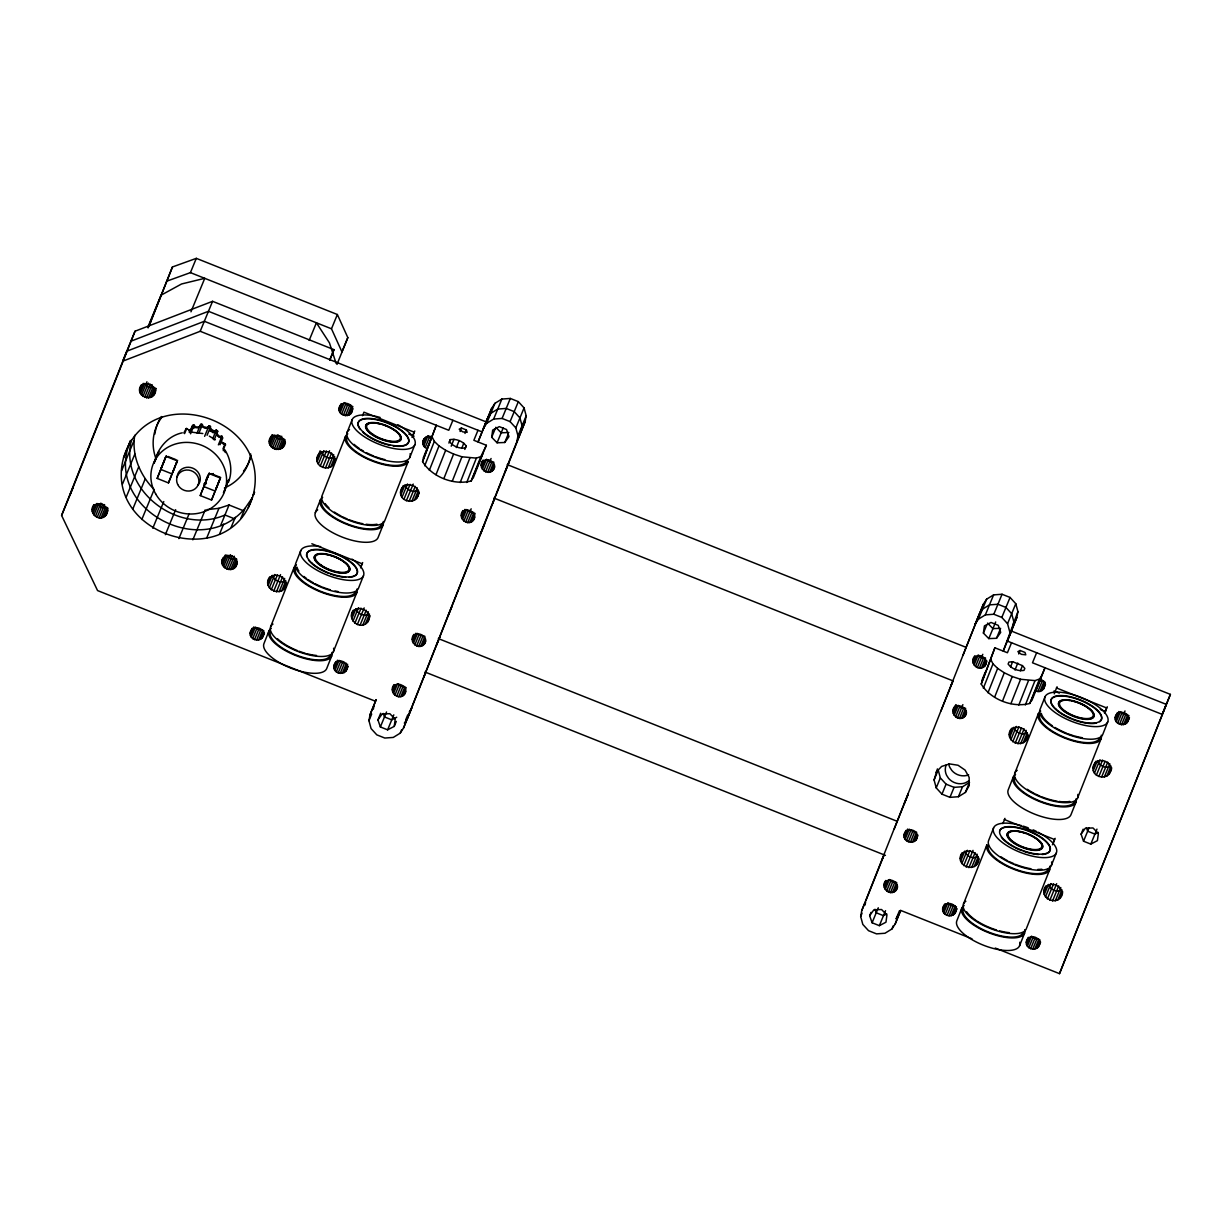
<?xml version="1.0" encoding="UTF-8"?>
<svg xmlns="http://www.w3.org/2000/svg" width="1232" height="1232" viewBox="0 0 1232 1232"><rect width="100%" height="100%" fill="white"/><g stroke="black" fill="none" stroke-linecap="round" stroke-linejoin="round"><path stroke-width="1.5" d="M200.185 426.21L197.921 427.827A3.126 2.895 22.4 0 1 196.042 427.504C194.81 424.963 191.484 424.224 192.639 427.981M394.24 726.387L395.21 719.195L389.82 713.682L382.136 713.99L377.931 719.904L380.365 726.957L387.633 729.837L394.24 726.387L396.288 721.398M491.691 437.268L492.677 430.076L499.283 426.626L506.537 429.521L508.985 436.575L504.781 442.488L497.081 442.796L491.691 437.268L495.125 428.936M983.413 633.094L984.399 625.902L991.005 622.453L998.259 625.348L1000.707 632.401L996.503 638.299L988.803 638.607L983.413 633.094L986.847 624.763M225.471 452.575L224.979 451.405M240.887 518.333L245.014 508.339L252.437 497.559C227.458 574.605 102.857 534.75 123.539 457.857C147.609 378.455 272.888 416.632 253.13 495.418L254.5 492.092M131.485 439.716C118.688 490.413 178.625 535.473 224.948 514.991L234.727 518.888M141.819 519.504L154.169 489.52C140.217 475.506 131.408 455.162 134.75 435.281M200.323 425.764C200.831 422.391 203.218 425.471 203.419 427.304A3.126 2.895 22.4 0 0 206.976 428.089C212.258 422.237 208.824 431.554 213.367 432.802M422.561 461.584L436.236 425.333L422.561 461.584C431.785 476.938 453.946 485.654 471.209 480.957L486.378 445.291L473.858 440.301L477.985 430.276M1031.831 700.577L1045.013 667.759L1029.86 703.426C1012.596 708.123 990.436 699.422 981.211 684.053L994.886 647.801L1007.422 652.744L1011.534 642.75M981.211 684.053L994.886 647.801M409.286 711.896L411.719 708.092L403.495 728.081L400.231 733.148L393.27 737.429L384.815 738.045L376.807 734.857L371.078 728.589L368.953 720.689L370.031 714.76L376.16 699.684L370.031 714.76M373.342 709.201L373.881 706.244M403.495 728.081L516.87 441.718L517.964 435.789L526.187 415.8L524.062 407.9L518.333 401.632L510.325 398.444L501.871 399.06L494.91 403.341L491.645 408.408L483.421 428.382L486.671 423.331L494.91 403.341M520.997 431.724L522.075 425.795L519.935 417.894L514.221 411.627L506.213 408.439L497.759 409.055L490.798 413.336L487.533 418.387L478.047 441.934L491.645 408.408M404.342 723.153L407.607 718.087L525.109 421.729L526.187 415.8M899.499 910.648L896.08 918.964L900.669 910.525L895.217 923.908L891.953 928.959L884.992 933.255L876.537 933.871L868.529 930.684L862.816 924.416L860.675 916.5L861.753 910.587L979.255 614.214L982.52 609.162L989.481 604.881L997.935 604.25L1005.943 607.438L1011.672 613.705L1013.797 621.621L1012.719 627.55M865.064 905.027L865.603 902.07M995.225 948.055L1059.505 973.65L1170.4 694.386L1011.472 631.092L1003.233 651.081L1017.925 611.626L1015.784 603.711L1010.055 597.443L1002.047 594.255L993.593 594.887L986.632 599.168L983.367 604.219L975.143 624.208L978.408 619.157L986.632 599.168M1059.505 973.65L1166.288 704.381L1007.36 641.087L1016.831 617.555L1017.925 611.626M286.471 583.521C284.423 599.029 260.476 589.481 269.746 576.869M285.1 586.863C289.073 576.853 272.349 570.17 268.376 580.195M316.87 458.92C317.425 447.863 335.366 449.88 334.673 460.46C334.103 471.517 316.177 469.5 316.87 458.92L320.135 450.804M352.013 613.505C356.679 601.986 375.467 612.658 367.398 622.391C359.867 630.815 346.223 619.034 353.399 610.179M400.508 492.23C401.078 481.173 419.003 483.19 418.31 493.77C417.756 504.827 399.815 502.81 400.508 492.23L403.264 485.562M978.947 859.305C976.899 874.797 952.967 865.249 962.223 852.636M977.577 862.631C981.55 852.621 964.825 845.937 960.852 855.963M1027.981 735.458C1025.933 750.95 1001.986 741.418 1011.256 728.805M1026.61 738.784C1030.583 728.79 1013.859 722.106 1009.886 732.131M1062.6 892.615C1060.552 908.107 1036.605 898.559 1045.876 885.947M1061.229 895.941C1065.203 885.931 1048.478 879.263 1044.505 889.273M1093 767.998C1093.554 756.941 1111.495 758.958 1110.802 769.553C1110.232 780.595 1092.307 778.593 1093 767.998L1095.741 761.33M250.142 633.248C250.558 624.963 264.018 626.472 263.494 634.418C263.078 642.704 249.619 641.194 250.142 633.248L252.206 628.258M339.016 408.793C339.431 400.508 352.876 402.017 352.367 409.963C351.936 418.249 338.492 416.739 339.016 408.793L341.064 403.803M333.795 666.558C334.211 658.273 347.655 659.782 347.147 667.729C346.716 676.014 333.271 674.505 333.795 666.558L335.843 661.569M423.793 445.922L427.904 435.928L431.154 438.5L427.042 448.494C418.865 445.83 423.854 433.202 431.631 436.883M392.746 687.964C396.242 679.325 410.333 687.333 404.281 694.632C398.121 701.239 388.049 691.306 394.117 684.638M412.658 637.652C416.154 629.013 430.261 637.021 424.193 644.321C418.048 650.927 407.977 640.994 414.044 634.326M461.692 513.821C465.188 505.182 479.294 513.19 473.227 520.489C467.067 527.096 457.01 517.163 463.063 510.495M481.62 463.509C485.115 454.87 499.206 462.878 493.139 470.177C486.994 476.784 476.923 466.851 482.99 460.183M884.468 883.791C887.964 875.151 902.07 883.159 896.003 890.459C889.843 897.065 879.787 887.117 885.839 880.464M903.98 835.404C904.411 827.103 917.855 828.612 917.347 836.559C916.916 844.844 903.472 843.35 903.98 835.404L906.044 830.399M953.414 709.647C956.91 700.993 971.016 709.001 964.949 716.316C958.804 722.922 948.732 712.974 954.8 706.306M973.342 659.336C976.837 650.696 990.928 658.704 984.876 666.004C978.716 672.61 968.645 662.677 974.712 656.009M942.619 909.031C943.05 900.731 956.494 902.24 955.97 910.186C955.555 918.471 942.11 916.978 942.619 909.031L944.682 904.026M1026.271 942.341C1026.687 934.041 1040.131 935.55 1039.623 943.496C1039.192 951.782 1025.748 950.288 1026.271 942.341L1028.32 937.336M1115.129 717.886C1115.561 709.586 1129.005 711.095 1128.497 719.041C1128.065 727.327 1114.621 725.833 1115.129 717.886L1117.193 712.881M92.646 507.969C96.466 498.375 112.251 506.86 105.952 515.238C99.53 523.123 87.272 512.358 94.017 504.643M155.74 390.344C154.246 404.342 132.856 395.811 141.511 384.677M154.37 393.67C157.773 385.169 143.497 379.456 140.14 388.003M221.868 561.407C223.023 550.95 240.317 555.663 236.513 565.272C232.771 574.743 216.909 566.581 223.238 558.081M285.393 441.965C283.899 455.979 262.508 447.447 271.163 436.313M284.022 445.306C287.441 436.79 273.15 431.092 269.793 439.639M936.043 772.248L941.618 766.443L949.564 763.917L958.034 765.241L965.103 770.108L969.153 777.407L969.261 785.477L965.38 792.438L958.419 796.719L949.964 797.35L941.956 794.163L936.228 787.895L934.087 779.979L937.413 768.907M153.954 462.909L158.866 451.636L157.773 453.484M228.521 482.051C232.648 471.471 230.969 459.166 224.763 449.742M154.339 463.078C157.188 448.771 167.614 435.912 182.259 432.817M223.269 450.666L225.379 444.105L220.928 441.641M210.888 430.06C213.382 433.063 219.727 427.72 216.616 433.88C219.019 440.44 226.857 436.451 218.341 436.374M162.085 466.143L161.33 468.129L165.858 456.687M173.373 470.639L172.619 472.626L175.314 465.958M216.462 487.795L215.692 489.782L218.387 483.113M375.39 701.224L97.559 590.575L61.6 515.453L126.788 351.212L204.343 321.29L482.174 431.939M69.839 495.464L135.027 331.223L212.566 301.316L333.98 349.657L329.76 360.345M148.086 327.912L172.434 266.974L196.304 258.35L337.368 314.514L347.824 337.614L336.983 364.41M149.072 325.972L172.434 266.974M130.392 440.933C102.395 506.845 200.154 561.592 245.014 508.339M157.172 478.416L165.904 456.348L177.192 460.845L168.461 482.913L157.172 478.416L166.305 455.809M200.246 495.572L208.978 473.504L220.282 478.001L211.55 500.069L200.246 495.572L209.378 472.965M208.978 473.873L204.404 485.285L208.932 473.843M248.325 507.553L254.5 492.353M315.361 512.558L320.351 499.976M345.468 436.513L322.029 495.726A33.757 12.859 21.6 0 0 348.502 520.12A33.757 12.859 21.6 0 0 384.769 520.705L408.208 461.492A33.757 12.859 21.6 0 1 367.891 459.166A33.757 12.859 21.6 0 1 347.809 433.864M347.162 432.263L352.136 419.681M268.946 631L263.971 643.566A33.757 12.859 21.6 0 0 290.444 667.96A33.757 12.859 21.6 0 0 326.711 668.56L331.685 655.978M270.64 626.734L294.078 567.521M300.747 550.689L295.772 563.27A33.757 12.859 21.6 0 0 322.23 587.664A33.757 12.859 21.6 0 0 358.497 588.249L363.486 575.683M362.547 415.708L363.948 412.166L414.137 432.155L412.042 437.452M360.637 567.274L362.039 563.732L311.85 543.743M360.576 567.86L362.67 562.562M412.658 436.282L414.753 430.984M383.075 524.971L378.101 537.537A33.757 12.859 21.6 0 1 337.784 535.212A33.757 12.859 21.6 0 1 317.702 509.909M409.902 457.241L414.876 444.66M333.379 651.713L356.818 592.515M424.701 465.773L434.342 441.395L432.216 437.206M429.337 470.301L438.992 445.922L434.342 441.395M435.989 474.69L445.645 450.311L438.992 445.922M448.895 443.089L450.281 439.608C456.117 438.546 462.693 441.133 466.189 445.953L464.803 449.434M451.205 446.2L453.961 439.239M460.075 431.493L461.446 428.012L466.374 429.968L467.159 432.355L462.724 431.862L459.197 429.183L461.446 428.012M443.92 478.447L453.576 454.069L445.645 450.311M456.379 447.555L459.136 440.579M464.988 433.448L466.374 429.968M461.738 448.371L463.802 443.15M452.283 481.173L461.938 456.795L476.368 458.119L480.865 456.579L486.378 445.291M460.167 482.574L469.823 458.196M466.712 482.497L476.368 458.119M471.209 480.957L480.865 456.579M473.18 478.108L482.836 453.73M883.975 855.27L865.88 900.592M953.029 680.849L940.955 710.972M983.367 604.219L963.162 654.854M983.336 688.241L992.992 663.863L990.851 659.674M895.217 923.908L900.577 910.371L972.002 938.815M987.987 692.784L997.643 668.391L992.992 663.863M994.64 697.158L1004.296 672.78L997.643 668.391M1010.548 666.928L1012.612 661.707L1022.452 665.619L1024.824 668.422L1024.023 670.377C1018.186 671.44 1011.611 668.853 1008.115 664.048L1008.916 662.077L1012.612 661.707M1018.71 653.961L1020.096 650.481L1025.009 652.436L1025.794 654.823L1021.374 654.331L1017.848 651.651L1020.096 650.481M1002.571 700.916L1012.227 676.537L1004.296 672.78M1015.014 670.023L1017.771 663.062M1020.373 670.855L1022.452 665.619M1010.933 703.657L1020.589 679.279L1035.003 680.603L1039.5 679.048L1041.471 676.199M1018.802 705.058L1028.458 680.68M1025.347 704.981L1035.003 680.603M1029.86 703.426L1039.5 679.048M1013.212 777.176L1008.238 789.758A33.757 12.859 21.6 0 0 1034.695 814.152A33.757 12.859 21.6 0 0 1070.962 814.737L1075.952 802.171M1014.906 772.926L1038.345 713.713M1045.013 696.881L1040.024 709.463A33.757 12.859 21.6 0 0 1066.496 733.856A33.757 12.859 21.6 0 0 1102.763 734.441L1107.737 721.86A33.757 12.859 21.6 0 0 1064.941 692.831A33.757 12.859 21.6 0 0 1056.44 713.436A33.757 12.859 21.6 0 0 1107.737 721.86M961.822 908.2L956.848 920.766A33.757 12.859 21.6 0 0 987.448 946.684A33.757 12.859 21.6 0 0 1019.773 942.249M963.501 903.934L986.955 844.721A33.757 12.859 21.6 0 0 1017.555 870.639A33.757 12.859 21.6 0 0 1049.88 866.204M993.608 827.889L988.634 840.47A33.757 12.859 21.6 0 0 1019.234 866.389A33.757 12.859 21.6 0 0 1051.574 861.953M1002.863 823.654L1004.958 818.356M1054.253 693.832L1057.056 686.778M1052.421 844.798L1054.515 839.5L1004.326 819.526M1104.519 713.22L1106.613 707.938L1056.425 687.949M1053.052 843.643L1055.146 838.345M1105.135 712.065L1107.245 706.768M1077.63 797.905L1101.085 738.707M1019.572 945.76L1024.562 933.178M1049.679 869.715L1026.241 928.928A33.757 12.859 21.6 0 1 985.923 926.603A33.757 12.859 21.6 0 1 965.842 901.285M1051.373 865.449L1056.348 852.883M168.461 482.913L177.593 460.306M211.55 500.069L220.667 477.462L210.995 473.612M218.326 483.052L220.22 478.339M423.161 458.181L426.58 449.711M981.796 680.665L985.23 672.179M135.027 331.223L122.676 361.207L200.215 331.285L448.771 430.276L452.899 420.281M61.6 515.453L73.258 487.133M147.963 326.927L161.038 295.203L181.566 283.976L204.758 278.324L190.96 311.819M148.672 326.619L150.627 321.86M139.709 389.805L141.772 384.815M139.786 391.668L143.22 383.352M92.215 509.771L94.263 504.781M140.386 393.485L144.498 383.491L148.764 387.418L154.554 387.495L150.443 397.489M166.551 281.25L190.421 272.626L196.304 258.35M92.292 511.634L95.033 504.981M92.877 513.451L97.005 503.457L101.27 507.384L107.061 507.461L102.934 517.455M141.449 395.118L146.931 381.797M93.94 515.084L98.067 505.089M142.897 396.458L148.379 383.137M95.403 516.424L100.885 503.103M144.652 397.412L150.135 384.091M97.143 517.378L102.641 504.057M146.577 397.921L152.06 384.6M123.539 457.857L130.392 440.733M99.084 517.887L104.566 504.566M148.548 397.951L152.676 387.957M101.055 517.917L105.167 507.923M152.106 396.581L155.54 388.249M121.568 470.809L133.918 440.825M153.446 395.272L156.171 388.542M104.612 516.547L108.031 508.215M105.952 515.238L108 510.248M122.507 484.022L134.858 454.038M126.326 496.912L138.677 466.928M200.215 331.285L212.566 301.316M132.856 508.908L145.207 478.925M183.845 432.956L186.232 428.505L189.312 430.076M184.569 433.633L186.71 428.443L185.832 428.782M189.528 432.586L192.377 425.656M190.575 433.803L194.132 425.148L193.178 425.179M152.799 528.22L163.779 501.578M197.028 433.079L200.585 424.424M198.891 433.187L202.448 424.532M204.62 436.344L208.886 425.949L210.318 426.287M165.35 534.688L175.637 509.694M207.084 435.296L210.641 426.657M212.736 438.7L216.308 430.045L215.554 430.569M214.168 439.916L217.725 431.262M178.886 538.615L189.189 513.621M218.372 444.875L221.929 436.22L221.021 436.467M220.004 444.721L222.853 437.791M206.268 479.263L207.7 475.798M222.946 448.925L225.086 443.72L224.116 443.659M192.854 539.832L205.205 509.848M224.286 490.937L223.485 492.877L228.813 479.494L225.025 489.412M206.606 538.276L218.957 508.308L229.06 504.997L243.72 510.833M220.836 524.986L229.06 504.997M219.573 534.041L223.685 524.047M231.169 527.296L235.281 517.301M309.155 340.417L316.408 322.799L329.437 342.866L336.136 363.44M269.361 441.441L272.087 434.696M269.454 443.304L272.873 434.973M270.039 445.122L274.151 435.127L278.417 439.054L284.207 439.131L280.095 449.126M221.945 563.27L225.379 554.939M271.102 446.754L275.213 436.759M222.545 565.088L226.657 555.093L230.923 559.02L236.713 559.097L232.586 569.092M223.593 566.72L227.72 556.725M272.549 448.094L278.032 434.773M225.056 568.06L230.538 554.739M274.305 449.049L279.787 435.728M226.796 569.015L232.294 555.694M276.23 449.557L281.712 436.236M228.736 569.523L234.219 556.202M278.201 449.588L282.328 439.593M230.707 569.554L234.819 559.559M281.758 448.217L285.193 439.886M347.824 337.614L341.942 351.89L331.485 328.79L337.368 314.514M283.098 446.908L285.162 441.918M234.265 568.183L237.006 561.515M235.605 566.874L236.975 563.548M329.868 359.652L333.98 349.657M317.194 461.538L321.321 451.559C322.969 457.01 329.883 459.782 334.858 456.949M267.837 582.751L269.9 577.746M339.262 410.78L342.003 404.111M268.176 585.385L272.287 575.39C273.951 580.842 280.865 583.614 285.824 580.78L281.697 590.775M318.364 463.987L323.862 450.666M340.14 412.612L344.252 402.618L347.501 405.189L351.628 405.559L347.516 415.554M269.346 587.833L274.828 574.497M250.389 635.219L253.823 626.903M320.274 466.019L326.449 451.035M341.557 414.137L345.684 404.142M251.266 637.067L255.394 627.073L258.643 629.644L262.77 630.014L258.643 640.009M271.24 589.851L277.416 574.867M343.389 415.184L347.501 405.189M322.707 467.436L329.56 450.773M252.699 638.592L256.81 628.597M345.437 415.677L349.565 405.682M273.673 591.268L280.542 574.605M254.516 639.639L258.643 629.644M325.433 468.083L331.608 453.083M256.579 640.132L260.691 630.137M276.415 591.914L282.59 576.93M349.411 414.814L352.845 406.483M328.205 467.914L333.703 454.577M350.951 413.552L352.999 408.562M279.171 591.745L284.669 578.424M330.73 466.928L334.165 458.612M260.553 639.269L263.971 630.938M332.779 465.249L335.52 458.581M262.077 638.007L264.141 633.017M334.134 463.016L335.504 459.69M263.094 636.328L264.464 633.002M283.745 589.081L286.486 582.428M400.847 494.864L404.958 484.869C406.622 490.321 413.536 493.093 418.495 490.259L414.383 500.254M422.653 442.119L424.024 438.777M351.49 616.062L353.538 611.072M422.899 444.09L425.656 437.422M351.813 618.695L355.94 608.7C357.588 614.167 364.503 616.924 369.461 614.09L365.35 624.085M402.017 497.297L407.515 483.976M352.983 621.144L358.481 607.823M334.041 668.545L337.476 660.213M403.911 499.33L410.087 484.345M425.209 447.447L429.321 437.452M334.919 670.377L339.031 660.383L344.344 663.447L340.217 673.442M354.893 623.176L361.068 608.177M406.344 500.746L413.213 484.084M336.336 671.902L340.463 661.907M357.326 624.578L364.179 607.915M338.169 672.949L342.28 662.955M409.086 501.393L415.261 486.394M360.052 625.225L366.227 610.24M411.858 501.224L417.34 487.903M342.296 673.319L346.408 663.324M362.824 625.055L368.306 611.734M344.19 672.58L347.624 664.248M416.431 498.56L419.173 491.891M417.787 496.327L419.157 493M345.73 671.317L347.778 666.327M346.746 669.638L348.117 666.312M367.398 622.391L370.139 615.738M450.281 439.608L449.464 441.564C452.96 446.384 459.536 448.956 465.373 447.909L466.189 445.953M368.953 720.689L371.694 714.021M486.671 423.331L493.647 419.049L501.871 399.06M481.204 465.434L483.267 460.429M461.292 515.731L463.355 510.741M481.466 467.405L484.207 460.737M377.931 719.904L380.673 713.236M493.647 419.049L502.086 418.433L510.325 398.444M461.538 517.717L464.972 509.386M412.258 639.577L414.322 634.572M482.343 469.238L486.455 459.243L489.705 461.815L493.832 462.185L489.72 472.179M392.346 689.889L394.394 684.884M462.416 519.55L466.543 509.555L469.792 512.127L473.92 512.497L469.792 522.491M412.504 641.549L415.939 633.217M392.592 691.86L395.333 685.192M483.76 470.763L487.872 460.768M413.382 643.381L417.509 633.387M463.848 521.074L467.96 511.08M393.47 693.693L397.582 683.698L400.831 686.27L404.958 686.64L400.847 696.634M497.081 442.796L503.257 427.797M380.365 726.957L386.54 711.957M485.593 471.81L491.075 458.489M414.814 644.906L418.926 634.911L424.886 636.328L420.774 646.323M465.665 522.122L471.163 508.801M394.887 695.218L399.014 685.223M487.641 472.303L491.753 462.308M416.647 645.953L420.759 635.974M467.729 522.614L471.841 512.62M396.719 696.265L400.831 686.27M517.964 435.789L515.823 427.889L510.094 421.621L518.333 401.632M418.695 646.446L422.807 636.451M398.768 696.758L402.895 686.763M491.614 471.44L494.355 464.787M471.702 521.752L475.121 513.421M493.139 470.177L494.525 466.851M504.781 442.488L508.2 434.157M473.227 520.489L474.597 517.163M387.633 729.837L393.809 714.853M422.668 645.583L425.41 638.931M402.741 695.895L406.175 687.564M424.193 644.321L425.564 640.994M404.281 694.632L405.651 691.306M515.823 427.889L524.062 407.9M516.87 441.718L525.109 421.729M504.904 472.349L509.016 462.354M492.646 503.318L494.71 498.313M480.388 534.272L484.499 524.278M448.217 615.538L452.329 605.543M400.231 733.148L401.601 729.806M405.713 719.811L407.777 714.822M435.959 646.492L440.07 636.497M423.7 677.461L425.748 672.456M950.919 685.808L952.967 680.819M904.18 803.849L908.292 793.855L894.216 828.997M881.958 859.951L884.022 854.962M861.753 910.587L865.187 902.255M860.675 916.5L862.046 913.174M978.408 619.157L985.369 614.876L993.593 594.887M972.926 661.245L974.989 656.256M953.014 711.557L955.816 704.642M973.188 663.232L975.929 656.564M869.653 915.715L873.858 909.817L881.558 909.509L886.932 915.022L885.962 922.214L879.355 925.663L872.102 922.768L869.653 915.715L871.024 912.388M985.369 614.876L993.824 614.244L1002.047 594.255M953.26 713.528L956.694 705.212M974.065 665.064L978.177 655.07L981.427 657.642L985.554 658.011L981.442 668.006M884.068 885.7L886.131 880.711M954.138 715.376L958.265 705.382L961.514 707.953L965.642 708.323L961.53 718.302M904.242 837.375L907.661 829.044M884.314 887.687L887.055 881.019M975.482 666.589L979.609 656.594M905.12 839.208L909.231 829.213L914.529 832.278L910.417 842.272M955.57 716.885L959.682 706.891M885.192 889.519L889.319 879.525L892.569 882.097L896.696 882.466L892.569 892.461M988.803 638.607L995.672 621.96M872.102 922.768L878.277 907.784M977.315 667.636L982.797 654.315M906.536 840.732L910.648 830.738M957.403 717.948L962.885 704.627M886.624 891.044L890.736 881.049M979.363 668.129L983.49 658.134M908.369 841.779L912.481 831.785M934.087 779.979L938.214 769.985L940.339 777.9L946.068 784.168L954.076 787.356L962.531 786.74L969.492 782.443L965.38 792.438M959.451 718.441L963.563 708.446M888.441 892.091L892.569 882.097M1009.686 631.616L1007.545 623.7L1001.816 617.432L1010.055 597.443M890.505 892.584L894.617 882.589M983.336 667.267L986.077 660.614M963.424 717.578L966.165 710.91M984.876 666.004L986.924 661.014M912.496 842.149L916.608 832.154M996.503 638.299L1000.615 628.305M964.949 716.316L966.319 712.989M879.355 925.663L885.531 910.679M936.228 787.895L940.339 777.9M914.39 841.41L917.132 834.757M894.478 891.722L897.219 885.053M915.915 840.147L917.979 835.157M896.003 890.459L897.373 887.132M1007.545 623.7L1015.784 603.711M941.956 794.163L946.068 784.168M1008.592 637.529L1016.831 617.555M891.953 928.959L893.323 925.632M949.964 797.35L954.076 787.356M958.419 796.719L962.531 786.74M1036.636 652.744L1032.493 662.785L1162.161 714.375L1170.4 694.386M1009.347 734.688L1012.088 728.02M1009.686 737.321L1013.797 727.327C1015.461 732.778 1022.375 735.55 1027.334 732.717M960.313 858.519L962.377 853.53M960.652 861.153L964.764 851.158C966.196 855.686 971.155 858.458 975.775 857.518M1010.856 739.77L1016.338 726.433M961.822 863.601L967.305 850.28M942.865 911.002L945.606 904.334M1012.75 741.787L1018.926 726.803M943.743 912.835L947.87 902.84L951.119 905.412L955.247 905.782L951.119 915.776M963.717 865.634L969.892 850.634M1041.363 677.631L1035.866 690.952C1043.643 694.632 1048.632 682.004 1040.47 679.34M1015.183 743.204L1021.359 728.204M945.175 914.36L949.287 904.365M1037.914 691.445L1042.041 681.45L1044.105 681.327L1039.993 691.321M966.15 867.035L973.018 850.373M946.992 915.407L951.119 905.412M1017.925 743.851L1024.1 728.867M949.056 915.9L953.168 905.905M968.891 867.682L975.066 852.698M1041.887 690.582L1045.321 682.266M1020.681 743.681L1026.179 730.36M1043.427 689.319L1045.475 684.33M971.663 867.513L977.145 854.192M1023.207 742.711L1026.641 734.38M953.029 915.037L956.448 906.706M1025.255 741.017L1027.996 734.364M954.554 913.774L956.617 908.785M974.189 866.543L978.3 856.548M955.57 912.111L956.941 908.769M976.221 864.864L978.963 858.196M1093.323 770.631L1097.435 760.637C1099.098 766.088 1106.013 768.86 1110.971 766.027L1106.86 776.021M1043.966 891.829L1046.014 886.84M1115.391 719.858L1118.81 711.526M1044.289 894.463L1048.417 884.468C1050.064 889.935 1056.979 892.692 1061.953 889.858L1057.826 899.853M1094.493 773.08L1099.991 759.744M1116.269 721.69L1120.381 711.696L1123.63 714.267L1127.757 714.637L1123.646 724.632M1045.46 896.911L1050.958 883.59M1026.518 944.313L1029.259 937.644M1096.403 775.097L1102.563 760.113M1117.686 723.215L1121.798 713.22M1027.396 946.145L1031.507 936.151L1034.757 938.722L1038.884 939.092L1034.772 949.087M1047.369 898.944L1053.545 883.945M1119.518 724.262L1125.001 710.941M1098.836 776.514L1105.012 761.515M1028.812 947.67L1032.94 937.675M1121.567 724.755L1125.678 714.76M1049.803 900.346L1056.656 883.698M1030.645 948.717L1034.757 938.722M1101.562 777.161L1107.737 762.177M1032.693 949.21L1036.82 939.215M1052.528 900.992L1058.704 886.008M1125.54 723.892L1128.974 715.576M1104.334 776.992L1109.816 763.671M1081.095 834.156L1085.3 828.258L1092.984 827.95L1098.374 833.463L1097.404 840.655L1090.797 844.105L1083.529 841.21L1081.095 834.156L1083.144 829.167M1127.064 722.63L1129.128 717.64M1128.081 720.966L1129.451 717.625M1055.3 900.823L1060.798 887.502M1036.666 948.347L1040.101 940.031M1108.908 774.327L1111.649 767.675M1038.206 947.085L1040.255 942.095M1110.263 772.11L1111.634 768.768M1039.223 945.421L1040.593 942.08M1059.874 898.174L1062.615 891.506M1083.529 841.21L1089.026 827.889M1090.797 844.105L1096.973 829.121M207.869 427.473L208.886 425.949M208.146 427.104L209.378 425.918L210.564 429.521M208.393 426.703L209.378 425.918L210.318 431.4M216.308 430.045L214.768 431.108L217.186 430.476L214.322 431.308M968.521 781.088L965.411 782.797A14.322 13.229 22.4 0 1 948.578 778.362L946.592 775.313A14.322 13.229 22.4 0 1 946.145 765.057M396.704 717.255L391.745 719.842L384.492 716.962L383.26 713.436M886.778 913.944L883.467 915.669L876.214 912.773L874.982 909.247M1098.22 832.385L1094.909 834.11L1087.656 831.215L1086.424 827.688M208.578 426.287L209.378 425.918M130.9 341.218L208.454 311.296L486.286 421.945M221.929 436.22L220.081 436.698M217.556 430.815L213.69 431.4L217.571 431.693L213.059 431.354M192.716 425.333L194.132 425.148M206.914 509.648L218.957 508.308M508.893 432.494L501.193 432.802L495.803 427.273M999.075 628.366L992.915 628.613L987.54 623.099M189.05 431.847L202.818 433.541M201.016 424.239L202.017 424.285M225.086 443.72L223.131 443.566L225.487 444.583M1039.977 680.957L1042.041 681.45M206.406 483.668L205.79 483.498A3.126 2.895 22.4 0 0 203.927 483.791M212.443 431.2L217.017 432.417M453.576 454.069L461.938 456.795M1012.227 676.537L1020.589 679.279M190.421 272.626L331.485 328.79M502.086 418.433L510.094 421.621M993.824 614.244L1001.816 617.432M507.214 464.603L965.842 647.247M408.747 434.064L414.091 436.19M1053.976 691.013L1059.32 693.139M1100.284 709.447L1105.612 711.588M493.893 498.051L952.536 680.695M167.922 456.456L175.976 459.675M160.868 469.454L172.157 473.95M203.942 486.609L215.23 491.106M438.33 638.576L896.973 821.22M425.009 672.025L885.438 855.378M224.501 451.282L225.394 451.667M222.068 443.135L225.564 445.045M209.332 436.128L215.292 439.778M177.146 477.2A11.704 10.826 22.4 0 1 192.716 468.145A11.704 10.826 22.4 0 1 197.828 485.439M191.684 429.46A3.126 2.895 22.4 0 1 189.358 430.06M213.059 474.043A3.126 2.895 22.4 0 1 213.336 473.519M968.66 774.897A14.322 13.229 22.4 0 1 951.828 770.462L949.841 767.413A14.322 13.229 22.4 0 1 948.748 764.025M154.847 434.08A49.526 45.784 22.4 0 1 161.377 416.524M251.051 455.902A49.526 45.784 22.4 0 1 243.52 471.163M250.743 454.007A49.526 45.784 22.4 0 1 224.393 488.011M156.279 459.521A49.526 45.784 22.4 0 1 162.054 416.909M189.281 430.43A20.251 18.726 22.4 0 1 192.161 428.69M193.701 428.012A20.251 18.726 22.4 0 1 209.04 428.212M210.641 428.936A20.251 18.726 22.4 0 1 219.527 437.114M376.961 524.201A32.186 12.258 21.6 0 1 366.12 524.262M362.824 523.723A32.186 12.258 21.6 0 1 348.733 519.565M347.178 518.918A32.186 12.258 21.6 0 1 342.604 516.824M341.141 516.085A32.186 12.258 21.6 0 1 334.396 512.081M328.944 507.815A32.186 12.258 21.6 0 1 325.171 503.58M381.612 524.385A32.186 12.258 21.6 0 1 347.039 523.816A32.186 12.258 21.6 0 1 321.814 500.562M383.275 521.459A33.757 12.859 21.6 0 1 346.808 524.37A33.757 12.859 21.6 0 1 322.676 497.328M406.745 460.922A32.186 12.258 21.6 0 1 372.172 460.352A32.186 12.258 21.6 0 1 346.931 437.098M384.877 459.613A32.186 12.258 21.6 0 1 375.421 456.702M373.85 456.086A32.186 12.258 21.6 0 1 366.274 452.621M363.455 451.081A32.186 12.258 21.6 0 1 360.776 449.449M359.528 448.617A32.186 12.258 21.6 0 1 354.077 444.352M410.102 453.73A33.757 12.859 21.6 0 1 373.619 456.641A33.757 12.859 21.6 0 1 349.503 429.598M397.859 424.717A33.757 12.859 21.6 0 1 405.621 449.31A33.757 12.859 21.6 0 1 354.77 428.474A33.757 12.859 21.6 0 1 380.118 417.448M359.913 429.013A27.012 10.287 21.6 0 1 373.589 419.219A27.012 10.287 21.6 0 1 406.791 436.113A27.012 10.287 21.6 0 1 393.131 445.892M389.974 445.322A27.012 10.287 21.6 0 1 386.725 444.521M385.077 444.059A27.012 10.287 21.6 0 1 363.24 432.586M382.998 424.778A18.911 7.207 21.6 0 1 400 440.763A18.911 7.207 21.6 0 1 371.402 434.28A18.911 7.207 21.6 0 1 375.529 423.084M376.946 423.3A18.911 7.207 21.6 0 1 381.458 424.316M316.501 655.47A32.186 12.258 21.6 0 1 306.799 653.699M305.228 653.268A32.186 12.258 21.6 0 1 298.899 651.174M297.328 650.573A32.186 12.258 21.6 0 1 277.554 638.823M330.222 655.393A32.186 12.258 21.6 0 1 295.649 654.823A32.186 12.258 21.6 0 1 270.424 631.569M331.885 652.467A33.757 12.859 21.6 0 1 295.418 655.378A33.757 12.859 21.6 0 1 271.286 628.335M333.579 648.217A33.757 12.859 21.6 0 1 297.112 651.127A33.757 12.859 21.6 0 1 272.98 624.085M357.018 589.004A33.757 12.859 21.6 0 1 320.551 591.914A33.757 12.859 21.6 0 1 296.419 564.872M355.355 591.93A32.186 12.258 21.6 0 1 320.782 591.36A32.186 12.258 21.6 0 1 295.541 568.106M338.045 591.545A32.186 12.258 21.6 0 1 335.027 590.975M330.361 589.805A32.186 12.258 21.6 0 1 322.461 587.11M320.905 586.463A32.186 12.258 21.6 0 1 314.884 583.629M313.452 582.875A32.186 12.258 21.6 0 1 308.139 579.625M306.645 578.578A32.186 12.258 21.6 0 1 303.904 576.437M298.899 571.124A32.186 12.258 21.6 0 1 297.035 567.197M352.044 559.128A33.757 12.859 21.6 0 1 352.999 580.395A33.757 12.859 21.6 0 1 304.935 561.268A33.757 12.859 21.6 0 1 320.674 546.638M306.783 556.695A27.012 10.287 21.6 0 1 340.602 556.14A27.012 10.287 21.6 0 1 349.164 577.315M345.653 577.315A27.012 10.287 21.6 0 1 330.345 573.958M328.698 573.342A27.012 10.287 21.6 0 1 308.524 560.021M330.068 555.324A18.911 7.207 21.6 0 1 349.534 570.57A18.911 7.207 21.6 0 1 324.771 568.198A18.911 7.207 21.6 0 1 318.118 554.184M322.769 553.969A18.911 7.207 21.6 0 1 328.528 554.924M1069.823 801.401A32.186 12.258 21.6 0 1 1058.981 801.462M1057.179 801.2A32.186 12.258 21.6 0 1 1041.594 796.765M1040.039 796.118A32.186 12.258 21.6 0 1 1035.465 794.039M1034.018 793.285A32.186 12.258 21.6 0 1 1027.272 789.281M1074.489 801.585A32.186 12.258 21.6 0 1 1039.916 801.016A32.186 12.258 21.6 0 1 1014.675 777.762M1076.152 798.659A33.757 12.859 21.6 0 1 1039.685 801.57A33.757 12.859 21.6 0 1 1015.553 774.528M1077.831 794.409A33.757 12.859 21.6 0 1 1041.363 797.32A33.757 12.859 21.6 0 1 1017.232 770.277M1101.269 735.196A33.757 12.859 21.6 0 1 1064.802 738.107A33.757 12.859 21.6 0 1 1040.686 711.064M1099.606 738.122A32.186 12.258 21.6 0 1 1065.033 737.552A32.186 12.258 21.6 0 1 1039.808 714.298M1082.297 737.722A32.186 12.258 21.6 0 1 1074.627 735.997M1073.057 735.519A32.186 12.258 21.6 0 1 1068.283 733.902M1066.727 733.286A32.186 12.258 21.6 0 1 1054.962 727.465M1052.39 725.817A32.186 12.258 21.6 0 1 1041.302 713.39M1096.403 723.092A27.012 10.287 21.6 0 1 1072.964 719.534M1071.332 718.887A27.012 10.287 21.6 0 1 1051.666 698.837A27.012 10.287 21.6 0 1 1084.329 702.071A27.012 10.287 21.6 0 1 1099.714 721.706M1071.286 700.762A18.911 7.207 21.6 0 1 1093.6 717.132A18.911 7.207 21.6 0 1 1064.664 711.757A18.911 7.207 21.6 0 1 1069.823 700.5M1009.378 932.67A32.186 12.258 21.6 0 1 999.66 930.899M996.534 930.006A32.186 12.258 21.6 0 1 977.13 921.12M975.883 920.304A32.186 12.258 21.6 0 1 966.643 911.788M1023.099 932.593A32.186 12.258 21.6 0 1 988.511 932.023A32.186 12.258 21.6 0 1 963.285 908.785M1024.762 929.667A33.757 12.859 21.6 0 1 988.295 932.578A33.757 12.859 21.6 0 1 964.163 905.535M1048.216 869.13A32.186 12.258 21.6 0 1 1013.643 868.56A32.186 12.258 21.6 0 1 988.418 845.306M1041.825 869.222A32.186 12.258 21.6 0 1 1037.837 869.407M1030.907 868.745A32.186 12.258 21.6 0 1 1015.337 864.31M1013.782 863.663A32.186 12.258 21.6 0 1 1009.208 861.584M1007.745 860.845A32.186 12.258 21.6 0 1 1001 856.825M1037.837 832.124A33.757 12.859 21.6 0 1 1047.862 857.441A33.757 12.859 21.6 0 1 996.472 836.975A33.757 12.859 21.6 0 1 1021.59 825.656M1023.238 826.148A33.757 12.859 21.6 0 1 1028.243 827.858M1033.124 829.86A33.757 12.859 21.6 0 1 1036.312 831.354M999.645 831.03A27.012 10.287 21.6 0 1 1036.512 834.911A27.012 10.287 21.6 0 1 1042.026 854.515M1038.53 854.531A27.012 10.287 21.6 0 1 1023.222 851.158M1021.574 850.557A27.012 10.287 21.6 0 1 1015.168 847.693M1013.659 846.908A27.012 10.287 21.6 0 1 1001.385 837.221M1027.58 834.11A18.911 7.207 21.6 0 1 1041.656 848.817A18.911 7.207 21.6 0 1 1016.246 844.644A18.911 7.207 21.6 0 1 1010.995 831.384M1018.417 831.508A18.911 7.207 21.6 0 1 1026.04 833.525M177.192 461.215L175.93 464.372L177.146 461.184M181.058 434.003L181.058 434.003M155.709 493.97A38.269 35.374 22.4 0 0 221.283 498.159A38.269 35.374 22.4 0 0 189.189 442.473A38.269 35.374 22.4 0 0 155.709 493.97M177.654 484.422A11.257 10.41 22.4 0 0 196.874 487.056A11.257 10.41 22.4 0 0 188.758 470.1A11.257 10.41 22.4 0 0 177.654 484.422M363.394 432.201A27.012 10.287 21.6 0 0 406.991 444.105A27.012 10.287 21.6 0 0 380.134 420.204A27.012 10.287 21.6 0 0 363.394 432.201M372.88 434.342A18.003 6.868 21.6 0 0 400.231 438.838A18.003 6.868 21.6 0 0 377.408 423.346A18.003 6.868 21.6 0 0 372.88 434.342M372.341 434.449A18.911 7.207 21.6 0 0 401.078 439.162A18.911 7.207 21.6 0 0 377.1 422.899A18.911 7.207 21.6 0 0 372.341 434.449M312.004 563.209A27.012 10.287 21.6 0 0 355.601 575.128A27.012 10.287 21.6 0 0 328.744 551.212A27.012 10.287 21.6 0 0 312.004 563.209M321.49 565.349A18.003 6.868 21.6 0 0 348.841 569.846A18.003 6.868 21.6 0 0 326.018 554.354A18.003 6.868 21.6 0 0 321.49 565.349M320.951 565.457A18.911 7.207 21.6 0 0 349.672 570.185A18.911 7.207 21.6 0 0 325.71 553.923A18.911 7.207 21.6 0 0 320.951 565.457M1056.255 709.401A27.012 10.287 21.6 0 0 1099.868 721.305A27.012 10.287 21.6 0 0 1073.01 697.404A27.012 10.287 21.6 0 0 1056.255 709.401M1065.742 711.542A18.003 6.868 21.6 0 0 1093.107 716.038A18.003 6.868 21.6 0 0 1070.269 700.546A18.003 6.868 21.6 0 0 1065.742 711.542M1065.218 711.649A18.911 7.207 21.6 0 0 1093.939 716.377A18.911 7.207 21.6 0 0 1069.961 700.099A18.911 7.207 21.6 0 0 1065.218 711.649M1004.865 840.409A27.012 10.287 21.6 0 0 1048.463 852.328A27.012 10.287 21.6 0 0 1021.605 828.428A27.012 10.287 21.6 0 0 1004.865 840.409M1014.352 842.549A18.003 6.868 21.6 0 0 1041.718 847.046A18.003 6.868 21.6 0 0 1018.879 831.554A18.003 6.868 21.6 0 0 1014.352 842.549M1013.828 842.657A18.911 7.207 21.6 0 0 1042.549 847.385A18.911 7.207 21.6 0 0 1018.571 831.123A18.911 7.207 21.6 0 0 1013.828 842.657"/></g></svg>
